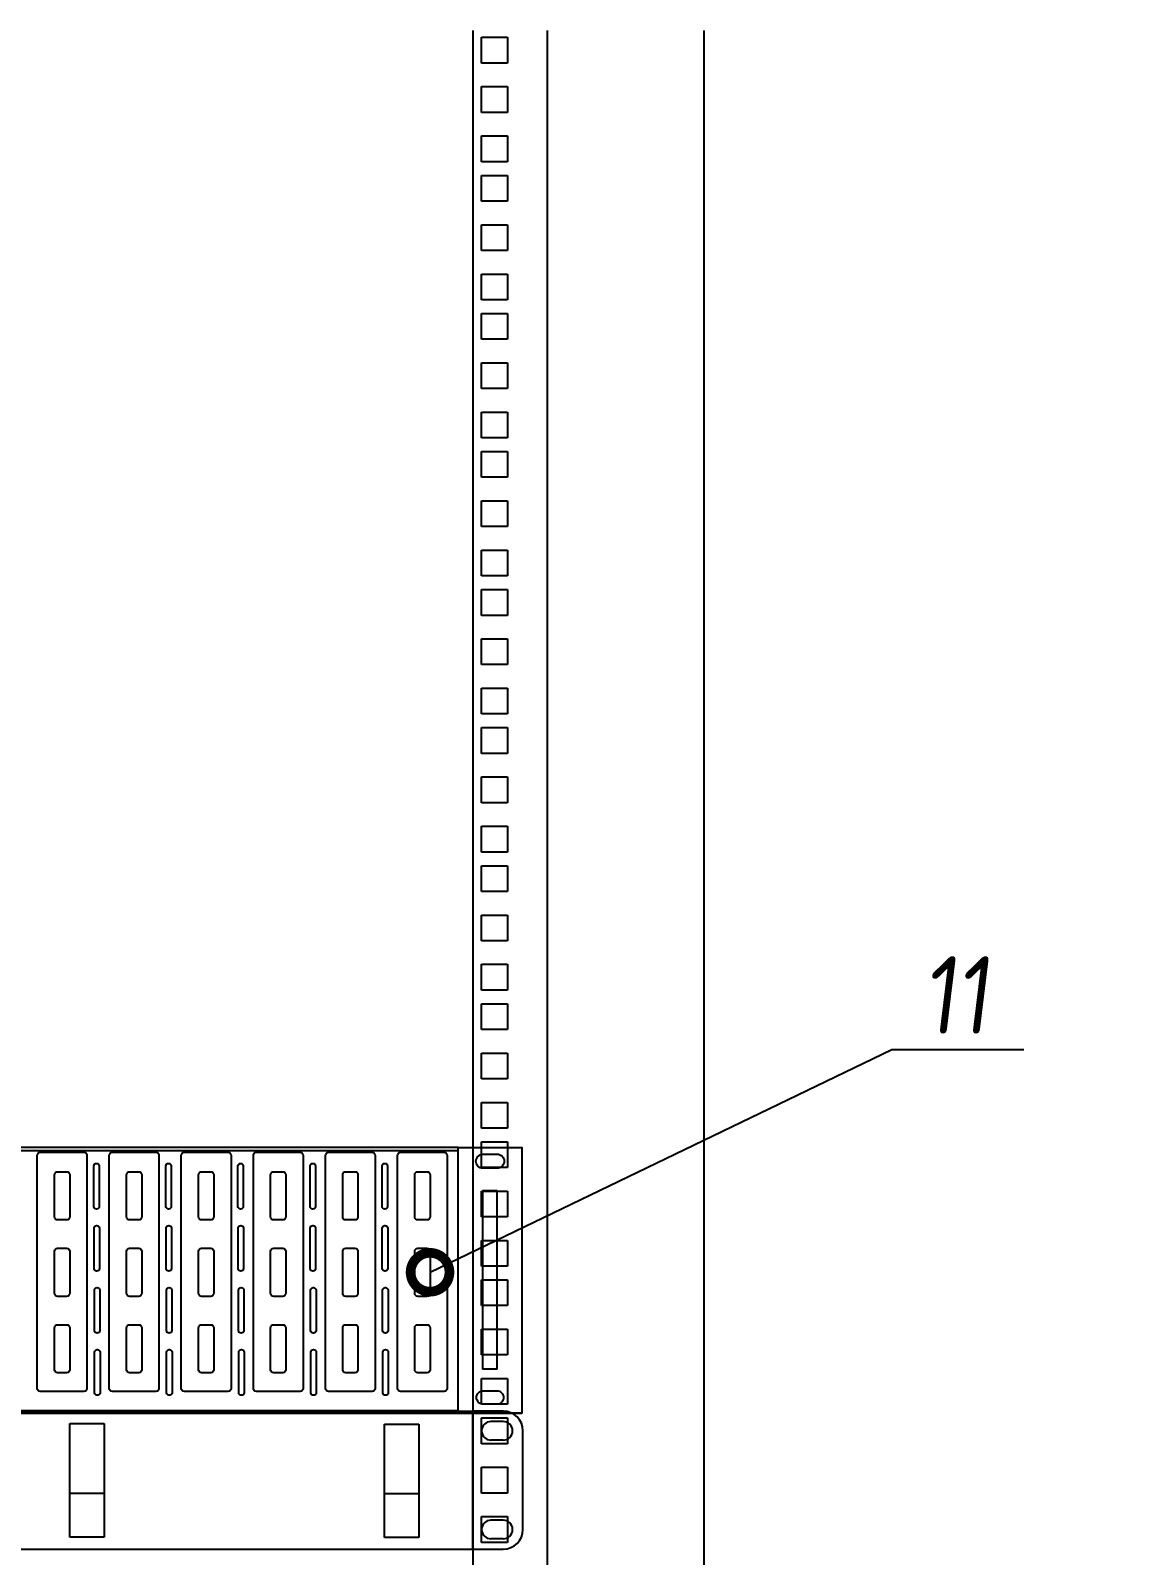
# Model space of a CAD drawing. Header units: millimetres. Extents: x -25459 to 1045457, y -66278 to 462905.
# Drawn here: x 654011 to 657579, y 34152 to 39061 of the extents above; entities that cross this region are included whole.
import ezdxf
from ezdxf import colors
from ezdxf.entities.mleader import LeaderData, LeaderLine
from ezdxf.enums import TextEntityAlignment as Align
from ezdxf.math import Vec2, Vec3

# ---------------------------------------------------------------- set-up
doc = ezdxf.new("R2010")
doc.units = ezdxf.units.MM
doc.styles.add('ISOCPEUR', font='isocpeui.ttf', dxfattribs={"height": 250})
doc.styles.add('ISOCUPER', font='isocpeur.ttf', dxfattribs={"width": 0.85, "oblique": 7})

# ---------------------------------------------------------------- blocks, each defined once
blk = doc.blocks.new('*U77')
at = {"color": 0, "linetype": 'ByBlock', "lineweight": -2}
for p, q in [((525.5, 1055.65), (525.5, 1011.2)), ((549.5, 1055.65), (549.5, 1011.2)), ((600, 1011.2), (600, 1055.65)), ((528.35, 1045.15), (528.35, 1053.45)), ((528.35, 1053.45), (536.65, 1053.45)), ((536.65, 1053.45), (536.65, 1045.15)), ((536.65, 1045.15), (528.35, 1045.15)), ((528.35, 1029.275), (528.35, 1037.575)), ((528.35, 1037.575), (536.65, 1037.575)), ((536.65, 1037.575), (536.65, 1029.275)), ((536.65, 1029.275), (528.35, 1029.275)), ((528.35, 1013.4), (528.35, 1021.7)), ((528.35, 1021.7), (536.65, 1021.7)), ((536.65, 1021.7), (536.65, 1013.4)), ((536.65, 1013.4), (528.35, 1013.4)), ((525.5, 1011.2), (525.5, 966.75)), ((528.35, 1000.7), (528.35, 1009)), ((528.35, 1009), (536.65, 1009)), ((536.65, 1009), (536.65, 1000.7)), ((549.5, 1011.2), (549.5, 966.75)), ((600, 966.75), (600, 1011.2)), ((536.65, 1000.7), (528.35, 1000.7)), ((528.35, 984.825), (528.35, 993.125)), ((528.35, 993.125), (536.65, 993.125)), ((536.65, 993.125), (536.65, 984.825)), ((536.65, 984.825), (528.35, 984.825)), ((528.35, 968.95), (528.35, 977.25)), ((528.35, 977.25), (536.65, 977.25)), ((536.65, 977.25), (536.65, 968.95)), ((536.65, 968.95), (528.35, 968.95)), ((525.5, 966.75), (525.5, 922.3)), ((528.35, 956.25), (528.35, 964.55)), ((528.35, 964.55), (536.65, 964.55)), ((536.65, 964.55), (536.65, 956.25)), ((549.5, 966.75), (549.5, 922.3)), ((600, 922.3), (600, 966.75)), ((536.65, 956.25), (528.35, 956.25)), ((528.35, 940.375), (528.35, 948.675)), ((528.35, 948.675), (536.65, 948.675)), ((536.65, 948.675), (536.65, 940.375)), ((536.65, 940.375), (528.35, 940.375)), ((528.35, 924.5), (528.35, 932.8)), ((528.35, 932.8), (536.65, 932.8)), ((536.65, 932.8), (536.65, 924.5)), ((536.65, 924.5), (528.35, 924.5)), ((525.5, 922.3), (525.5, 877.85)), ((528.35, 911.8), (528.35, 920.1)), ((528.35, 920.1), (536.65, 920.1)), ((536.65, 920.1), (536.65, 911.8)), ((549.5, 922.3), (549.5, 877.85)), ((600, 877.85), (600, 922.3)), ((536.65, 911.8), (528.35, 911.8)), ((528.35, 895.925), (528.35, 904.225)), ((528.35, 904.225), (536.65, 904.225)), ((536.65, 904.225), (536.65, 895.925)), ((536.65, 895.925), (528.35, 895.925)), ((528.35, 880.05), (528.35, 888.35)), ((528.35, 888.35), (536.65, 888.35)), ((536.65, 888.35), (536.65, 880.05)), ((536.65, 880.05), (528.35, 880.05)), ((525.5, 877.85), (525.5, 833.4)), ((528.35, 867.35), (528.35, 875.65)), ((528.35, 875.65), (536.65, 875.65)), ((536.65, 875.65), (536.65, 867.35)), ((549.5, 877.85), (549.5, 833.4)), ((600, 833.4), (600, 877.85)), ((536.65, 867.35), (528.35, 867.35)), ((528.35, 851.475), (528.35, 859.775)), ((528.35, 859.775), (536.65, 859.775)), ((536.65, 859.775), (536.65, 851.475)), ((536.65, 851.475), (528.35, 851.475)), ((528.35, 835.6), (528.35, 843.9)), ((528.35, 843.9), (536.65, 843.9)), ((536.65, 843.9), (536.65, 835.6)), ((536.65, 835.6), (528.35, 835.6)), ((525.5, 833.4), (525.5, 788.95)), ((528.35, 822.9), (528.35, 831.2)), ((528.35, 831.2), (536.65, 831.2)), ((536.65, 831.2), (536.65, 822.9)), ((549.5, 833.4), (549.5, 788.95)), ((600, 788.95), (600, 833.4)), ((536.65, 822.9), (528.35, 822.9)), ((528.35, 807.025), (528.35, 815.325)), ((528.35, 815.325), (536.65, 815.325)), ((536.65, 815.325), (536.65, 807.025)), ((536.65, 807.025), (528.35, 807.025)), ((528.35, 791.15), (528.35, 799.45)), ((528.35, 799.45), (536.65, 799.45)), ((536.65, 799.45), (536.65, 791.15)), ((536.65, 791.15), (528.35, 791.15)), ((525.5, 788.95), (525.5, 744.5)), ((528.35, 778.45), (528.35, 786.75)), ((528.35, 786.75), (536.65, 786.75)), ((536.65, 786.75), (536.65, 778.45)), ((549.5, 788.95), (549.5, 744.5)), ((600, 744.5), (600, 788.95)), ((536.65, 778.45), (528.35, 778.45)), ((528.35, 762.575), (528.35, 770.875)), ((528.35, 770.875), (536.65, 770.875)), ((536.65, 770.875), (536.65, 762.575)), ((536.65, 762.575), (528.35, 762.575)), ((528.35, 746.7), (528.35, 755)), ((528.35, 755), (536.65, 755)), ((536.65, 755), (536.65, 746.7)), ((536.65, 746.7), (528.35, 746.7)), ((525.5, 744.5), (525.5, 700.05)), ((528.35, 734), (528.35, 742.3)), ((528.35, 742.3), (536.65, 742.3)), ((536.65, 742.3), (536.65, 734)), ((549.5, 744.5), (549.5, 700.05)), ((600, 700.05), (600, 744.5)), ((536.65, 734), (528.35, 734)), ((528.35, 718.125), (528.35, 726.425)), ((528.35, 726.425), (536.65, 726.425)), ((536.65, 726.425), (536.65, 718.125)), ((536.65, 718.125), (528.35, 718.125)), ((528.35, 702.25), (528.35, 710.55)), ((528.35, 710.55), (536.65, 710.55)), ((536.65, 710.55), (536.65, 702.25)), ((536.65, 702.25), (528.35, 702.25)), ((525.5, 700.05), (525.5, 655.6)), ((528.35, 689.55), (528.35, 697.85)), ((528.35, 697.85), (536.65, 697.85)), ((536.65, 697.85), (536.65, 689.55)), ((549.5, 700.05), (549.5, 655.6)), ((600, 655.6), (600, 700.05)), ((536.65, 689.55), (528.35, 689.55)), ((528.35, 673.675), (528.35, 681.975)), ((528.35, 681.975), (536.65, 681.975)), ((536.65, 681.975), (536.65, 673.675)), ((536.65, 673.675), (528.35, 673.675)), ((528.35, 657.8), (528.35, 666.1)), ((528.35, 666.1), (536.65, 666.1)), ((536.65, 666.1), (536.65, 657.8)), ((525.5, 655.6), (525.5, 611.15)), ((536.65, 657.8), (528.35, 657.8)), ((528.35, 645.1), (528.35, 653.4)), ((528.35, 653.4), (536.65, 653.4)), ((536.65, 653.4), (536.65, 645.1)), ((549.5, 655.6), (549.5, 611.15)), ((600, 611.15), (600, 655.6)), ((536.65, 645.1), (528.35, 645.1)), ((528.35, 629.225), (528.35, 637.525)), ((528.35, 637.525), (536.65, 637.525)), ((536.65, 637.525), (536.65, 629.225)), ((536.65, 629.225), (528.35, 629.225)), ((528.35, 613.35), (528.35, 621.65)), ((528.35, 621.65), (536.65, 621.65)), ((536.65, 621.65), (536.65, 613.35)), ((525.5, 611.15), (525.5, 566.7)), ((536.65, 613.35), (528.35, 613.35)), ((528.35, 600.65), (528.35, 608.95)), ((528.35, 608.95), (536.65, 608.95)), ((536.65, 608.95), (536.65, 600.65)), ((549.5, 611.15), (549.5, 566.7)), ((600, 566.7), (600, 611.15)), ((536.65, 600.65), (528.35, 600.65)), ((528.35, 584.775), (528.35, 593.075)), ((528.35, 593.075), (536.65, 593.075)), ((536.65, 593.075), (536.65, 584.775)), ((536.65, 584.775), (528.35, 584.775)), ((528.35, 568.9), (528.35, 577.2)), ((528.35, 577.2), (536.65, 577.2)), ((536.65, 577.2), (536.65, 568.9)), ((525.5, 566.7), (525.5, 522.25)), ((536.65, 568.9), (528.35, 568.9)), ((549.5, 566.7), (549.5, 522.25)), ((600, 522.25), (600, 566.7))]:
    blk.add_line(p, q, dxfattribs=at)
blk = doc.blocks.new('*U74')
at = {"color": 0, "linetype": 'ByBlock', "lineweight": -2}
for p, q in [((164.69, 22.22), (174.5, 22.22)), ((174.5, 22.22), (625.5, 22.22)), ((174.5, -22.23), (174.5, 22.22)), ((635.31, 22.22), (625.5, 22.22)), ((625.5, -22.23), (625.5, 22.22)), ((158.34, -15.88), (158.34, 15.87)), ((164.69, 18.87), (168.65, 18.87)), ((191.9, 18.31), (202.93, 18.31)), ((191.9, -18.19), (191.9, 18.31)), ((202.93, 18.31), (202.93, -18.19)), ((293.19, 18.19), (304.22, 18.19)), ((293.19, -18.31), (293.19, 18.19)), ((304.22, 18.19), (304.22, -18.31)), ((394.48, 18.06), (405.52, 18.06)), ((394.48, -18.44), (394.48, 18.06)), ((405.52, 18.06), (405.52, -18.44)), ((495.78, 18.19), (506.81, 18.19)), ((495.78, -18.31), (495.78, 18.19)), ((506.81, 18.19), (506.81, -18.31)), ((597.07, 18.07), (608.1, 18.07)), ((597.07, -18.44), (597.07, 18.07)), ((608.1, 18.07), (608.1, -18.44)), ((635.31, 18.87), (631.35, 18.87)), ((641.66, -15.88), (641.66, 15.87)), ((164.69, 12.87), (168.65, 12.87)), ((635.31, 12.87), (631.35, 12.87)), ((191.9, -4.03), (202.93, -4.03)), ((293.19, -4.15), (304.22, -4.15)), ((394.48, -4.28), (405.52, -4.28)), ((495.78, -4.15), (506.81, -4.15)), ((597.07, -4.27), (608.1, -4.27)), ((164.69, -12.88), (168.65, -12.88)), ((635.31, -12.88), (631.35, -12.88)), ((164.69, -18.88), (168.65, -18.88)), ((202.93, -18.19), (191.9, -18.19)), ((304.22, -18.31), (293.19, -18.31)), ((405.52, -18.44), (394.48, -18.44)), ((506.81, -18.31), (495.78, -18.31)), ((608.1, -18.44), (597.07, -18.44)), ((635.31, -18.88), (631.35, -18.88)), ((174.5, -22.23), (164.69, -22.23)), ((174.5, -22.23), (625.5, -22.23)), ((625.5, -22.23), (635.31, -22.23))]:
    blk.add_line(p, q, dxfattribs=at)
for centre, radius, start, end in [((164.69, 15.87), 6.35, 90, 180), ((635.31, 15.87), 6.35, 0, 90), ((164.69, 15.87), 3, 90, 270), ((168.65, 15.87), 3, 270, 90), ((631.35, 15.87), 3, 90, 270), ((635.31, 15.87), 3, 270, 90), ((164.69, -15.88), 3, 90, 270), ((168.65, -15.88), 3, 270, 90), ((631.35, -15.88), 3, 90, 270), ((635.31, -15.88), 3, 270, 90), ((164.69, -15.88), 6.35, 180, 270), ((635.31, -15.88), 6.35, 270, 0)]:
    blk.add_arc(centre, radius, start, end, dxfattribs=at)
at = {"color": 0, "lineweight": -2, "style": 'ISOCPEUR', "oblique": 15, "flags": 8}
blk.add_attdef('НАИМЕНОВАНИЕ', text='', height=25, dxfattribs=at).set_placement((750, 10.43), align=Align.MIDDLE_LEFT)
blk = doc.blocks.new('SE2600 ОПЕРАТОР PRO')
at = {"color": 7}
for p, q in [((16274, 3000), (722, 3000)), ((16274, 2964), (722, 2964)), ((16715, 2512), (16549, 2512)), ((16549, 2512), (16549, 495)), ((16715, 495), (16715, 2512)), ((16715, 495), (16549, 495)), ((16274, 26), (722, 26)), ((10744, 0), (16274, 0)), ((16274, 0), (16996, 0))]:
    blk.add_line(p, q, dxfattribs=at)
for points in [[(11516, 2912, -0.414214), (11551, 2947), (12043, 2947, -0.414214), (12078, 2912)], [(12331, 2912, -0.414214), (12366, 2947), (12857, 2947, -0.414214), (12892, 2912)], [(13145, 2912, -0.414214), (13180, 2947), (13672, 2947, -0.414214), (13707, 2912)], [(13960, 2912, -0.414214), (13995, 2947), (14487, 2947, -0.414214), (14522, 2912)], [(14775, 2912, -0.414214), (14810, 2947), (15302, 2947, -0.414214), (15337, 2912)], [(15589, 2912, -0.414214), (15624, 2947), (16116, 2947, -0.414214), (16151, 2912)], [(12078, 2912), (12078, 279, -0.414214), (12043, 244), (11551, 244, -0.414214), (11516, 279), (11516, 2912)], [(12892, 2912), (12892, 279, -0.414214), (12857, 244), (12366, 244, -0.414214), (12331, 279), (12331, 2912)], [(13707, 2912), (13707, 279, -0.414214), (13672, 244), (13180, 244, -0.414214), (13145, 279), (13145, 2912)], [(14522, 2912), (14522, 279, -0.414214), (14487, 244), (13995, 244, -0.414214), (13960, 279), (13960, 2912)], [(15337, 2912), (15337, 279, -0.414214), (15302, 244), (14810, 244, -0.414214), (14775, 279), (14775, 2912)], [(16151, 2912), (16151, 279, -0.414214), (16116, 244), (15624, 244, -0.414214), (15589, 279), (15589, 2912)]]:
    blk.add_lwpolyline(points, format="xyb", dxfattribs=at)
blk.add_lwpolyline([(16274, 3000), (16996, 3000), (16996, 0), (16274, 0), (16274, 3000)], dxfattribs=at)
blk.add_lwpolyline([(16274, 3000), (16996, 3000), (16996, 0), (16274, 0), (16274, 3000)], dxfattribs=at)
for points in [[(12156, 2792, -0.414214), (12185, 2822), (12187, 2822, -0.414214), (12217, 2792), (12217, 2335, -0.414214), (12187, 2306), (12185, 2306, -0.414214), (12156, 2335)], [(12971, 2792, -0.414214), (13000, 2822), (13002, 2822, -0.414214), (13032, 2792), (13032, 2335, -0.414214), (13002, 2306), (13000, 2306, -0.414214), (12971, 2335)], [(13785, 2792, -0.414214), (13815, 2822), (13817, 2822, -0.414214), (13846, 2792), (13846, 2335, -0.414214), (13817, 2306), (13815, 2306, -0.414214), (13785, 2335)], [(14600, 2792, -0.414214), (14629, 2822), (14632, 2822, -0.414214), (14661, 2792), (14661, 2335, -0.414214), (14632, 2306), (14629, 2306, -0.414214), (14600, 2335)], [(15415, 2792, -0.414214), (15444, 2822), (15446, 2822, -0.414214), (15476, 2792), (15476, 2335, -0.414214), (15446, 2306), (15444, 2306, -0.414214), (15415, 2335)], [(16555, 2926), (16715, 2926, -0.414214), (16795, 2846), (16795, 2846, -0.414214), (16715, 2767), (16555, 2767, -0.414214), (16475, 2846), (16475, 2846, -0.414214)], [(11711, 2693, -0.414214), (11746, 2728), (11848, 2728, -0.414214), (11883, 2693), (11883, 2218, -0.414214), (11848, 2183), (11746, 2183, -0.414214), (11711, 2218)], [(12525, 2693, -0.414214), (12560, 2728), (12663, 2728, -0.414214), (12698, 2693), (12698, 2218, -0.414214), (12663, 2183), (12560, 2183, -0.414214), (12525, 2218)], [(13340, 2693, -0.414214), (13375, 2728), (13478, 2728, -0.414214), (13513, 2693), (13513, 2218, -0.414214), (13478, 2183), (13375, 2183, -0.414214), (13340, 2218)], [(14155, 2693, -0.414214), (14190, 2728), (14292, 2728, -0.414214), (14327, 2693), (14327, 2218, -0.414214), (14292, 2183), (14190, 2183, -0.414214), (14155, 2218)], [(14969, 2693, -0.414214), (15004, 2728), (15107, 2728, -0.414214), (15142, 2693), (15142, 2218, -0.414214), (15107, 2183), (15004, 2183, -0.414214), (14969, 2218)], [(15784, 2693, -0.414214), (15819, 2728), (15922, 2728, -0.414214), (15957, 2693), (15957, 2218, -0.414214), (15922, 2183), (15819, 2183, -0.414214), (15784, 2218)], [(12158, 2091, -0.414214), (12187, 2120), (12190, 2120, -0.414214), (12219, 2091), (12219, 1634, -0.414214), (12190, 1604), (12187, 1604, -0.414214), (12158, 1634)], [(12973, 2091, -0.414214), (13002, 2120), (13004, 2120, -0.414214), (13034, 2091), (13034, 1634, -0.414214), (13004, 1604), (13002, 1604, -0.414214), (12973, 1634)], [(13787, 2091, -0.414214), (13817, 2120), (13819, 2120, -0.414214), (13848, 2091), (13848, 1634, -0.414214), (13819, 1604), (13817, 1604, -0.414214), (13787, 1634)], [(14602, 2091, -0.414214), (14632, 2120), (14634, 2120, -0.414214), (14663, 2091), (14663, 1634, -0.414214), (14634, 1604), (14632, 1604, -0.414214), (14602, 1634)], [(15417, 2091, -0.414214), (15446, 2120), (15448, 2120, -0.414214), (15478, 2091), (15478, 1634, -0.414214), (15448, 1604), (15446, 1604, -0.414214), (15417, 1634)], [(11711, 1829, -0.414214), (11746, 1864), (11848, 1864, -0.414214), (11883, 1829), (11883, 1354, -0.414214), (11848, 1319), (11746, 1319, -0.414214), (11711, 1354)], [(12525, 1829, -0.414214), (12560, 1864), (12663, 1864, -0.414214), (12698, 1829), (12698, 1354, -0.414214), (12663, 1319), (12560, 1319, -0.414214), (12525, 1354)], [(13340, 1829, -0.414214), (13375, 1864), (13478, 1864, -0.414214), (13513, 1829), (13513, 1354, -0.414214), (13478, 1319), (13375, 1319, -0.414214), (13340, 1354)], [(14155, 1829, -0.414214), (14190, 1864), (14292, 1864, -0.414214), (14327, 1829), (14327, 1354, -0.414214), (14292, 1319), (14190, 1319, -0.414214), (14155, 1354)], [(14969, 1829, -0.414214), (15004, 1864), (15107, 1864, -0.414214), (15142, 1829), (15142, 1354, -0.414214), (15107, 1319), (15004, 1319, -0.414214), (14969, 1354)], [(15784, 1829, -0.414214), (15819, 1864), (15922, 1864, -0.414214), (15957, 1829), (15957, 1354, -0.414214), (15922, 1319), (15819, 1319, -0.414214), (15784, 1354)], [(12162, 1389, -0.414214), (12192, 1418), (12194, 1418, -0.414214), (12223, 1389), (12223, 932, -0.414214), (12194, 903), (12192, 903, -0.414214), (12162, 932)], [(12977, 1389, -0.414214), (13007, 1418), (13009, 1418, -0.414214), (13038, 1389), (13038, 932, -0.414214), (13009, 903), (13007, 903, -0.414214), (12977, 932)], [(13792, 1389, -0.414214), (13821, 1418), (13823, 1418, -0.414214), (13853, 1389), (13853, 932, -0.414214), (13823, 903), (13821, 903, -0.414214), (13792, 932)], [(14607, 1389, -0.414214), (14636, 1418), (14638, 1418, -0.414214), (14668, 1389), (14668, 932, -0.414214), (14638, 903), (14636, 903, -0.414214), (14607, 932)], [(15421, 1389, -0.414214), (15451, 1418), (15453, 1418, -0.414214), (15482, 1389), (15482, 932, -0.414214), (15453, 903), (15451, 903, -0.414214), (15421, 932)], [(11711, 964, -0.414214), (11746, 999), (11848, 999, -0.414214), (11883, 964), (11883, 490, -0.414214), (11848, 455), (11746, 455, -0.414214), (11711, 490)], [(12525, 964, -0.414214), (12560, 999), (12663, 999, -0.414214), (12698, 964), (12698, 490, -0.414214), (12663, 455), (12560, 455, -0.414214), (12525, 490)], [(13340, 964, -0.414214), (13375, 999), (13478, 999, -0.414214), (13513, 964), (13513, 490, -0.414214), (13478, 455), (13375, 455, -0.414214), (13340, 490)], [(14155, 964, -0.414214), (14190, 999), (14292, 999, -0.414214), (14327, 964), (14327, 490, -0.414214), (14292, 455), (14190, 455, -0.414214), (14155, 490)], [(14969, 964, -0.414214), (15004, 999), (15107, 999, -0.414214), (15142, 964), (15142, 490, -0.414214), (15107, 455), (15004, 455, -0.414214), (14969, 490)], [(15784, 964, -0.414214), (15819, 999), (15922, 999, -0.414214), (15957, 964), (15957, 490, -0.414214), (15922, 455), (15819, 455, -0.414214), (15784, 490)], [(12165, 687, -0.414214), (12194, 717), (12196, 717, -0.414214), (12226, 687), (12226, 230, -0.414214), (12196, 201), (12194, 201, -0.414214), (12165, 230)], [(12979, 687, -0.414214), (13009, 717), (13011, 717, -0.414214), (13040, 687), (13040, 230, -0.414214), (13011, 201), (13009, 201, -0.414214), (12979, 230)], [(13794, 687, -0.414214), (13823, 717), (13826, 717, -0.414214), (13855, 687), (13855, 230, -0.414214), (13826, 201), (13823, 201, -0.414214), (13794, 230)], [(14609, 687, -0.414214), (14638, 717), (14640, 717, -0.414214), (14670, 687), (14670, 230, -0.414214), (14640, 201), (14638, 201, -0.414214), (14609, 230)], [(15423, 687, -0.414214), (15453, 717), (15455, 717, -0.414214), (15484, 687), (15484, 230, -0.414214), (15455, 201), (15453, 201, -0.414214), (15423, 230)], [(16559, 252), (16711, 252, -0.414214), (16787, 175), (16787, 175, -0.414214), (16711, 99), (16559, 99, -0.414214), (16482, 175), (16482, 175, -0.414214)]]:
    blk.add_lwpolyline(points, format="xyb", close=True, dxfattribs=at)
blk = doc.blocks.new('_DotSmall')
at = {"color": 0, "linetype": 'ByBlock', "const_width": 0.5}
blk.add_lwpolyline([(-0.0625, 0, 1), (0.0625, 0, 1)], format="xyb", close=True, dxfattribs=at)

msp = doc.modelspace()

# ---------------------------------------------------------------- block references
at = {"xscale": 10, "yscale": 10, "zscale": 10}
for name, p in [('*U77', (650180.62, 28504.933)), ('*U74', (649180.62, 34394.183))]:
    msp.add_blockref(name, p, dxfattribs=at)
at = {"color": 252, "lineweight": 0, "xscale": 0.28485, "yscale": 0.28485, "zscale": 0.28485}
msp.add_blockref('SE2600 ОПЕРАТОР PRO', (650752.791, 34610.144), dxfattribs=at)

# ---------------------------------------------------------------- leaders
at = {"color": 0}
ml = msp.add_multileader_mtext('Standard', dxfattribs=at)
ml.set_content('11', style='ISOCUPER')
ml.set_leader_properties()
ml.set_arrow_properties(name='DOTSMALL')
ml.build(insert=Vec2(0, 0))
ml.multileader.update_dxf_attribs({"has_dogleg": 0, "text_left_attachment_type": 6, "text_right_attachment_type": 6, "dogleg_length": 100, "arrow_head_size": 250})
ctx = ml.context
ctx.base_point, ctx.char_height, ctx.arrow_head_size, ctx.landing_gap_size, ctx.plane_origin = Vec3(656784.723, 35781.196), 250, 250, 100, Vec3(650153.489, 35132.966)
ctx.left_attachment, ctx.right_attachment = 6, 6
notes = []
notes.append((ctx, [(1, (1, 1, 0), (656684.723, 35781.196), (1, 0), 100, [(0, [(655298.062, 35063.447)], 0, [])])]))
ctx.mtext.insert, ctx.mtext.width, ctx.mtext.flow_direction = Vec3(656884.723, 36081.196), 694.66071, 5
for ctx, leaders in notes:
    for number, flags, end, landing, length, lines in leaders:
        leader = LeaderData()
        leader.index, (leader.has_last_leader_line, leader.has_dogleg_vector, leader.attachment_direction) = number, flags
        leader.last_leader_point, leader.dogleg_vector, leader.dogleg_length = Vec3(end), Vec3(landing), length
        for number, points, colour, breaks in lines:
            line = LeaderLine()
            line.index, line.vertices, line.color, line.breaks = number, Vec3.list(points), colors.encode_raw_color(colour), breaks
            leader.lines.append(line)
        ctx.leaders.append(leader)

doc.saveas('drawing.dxf')
